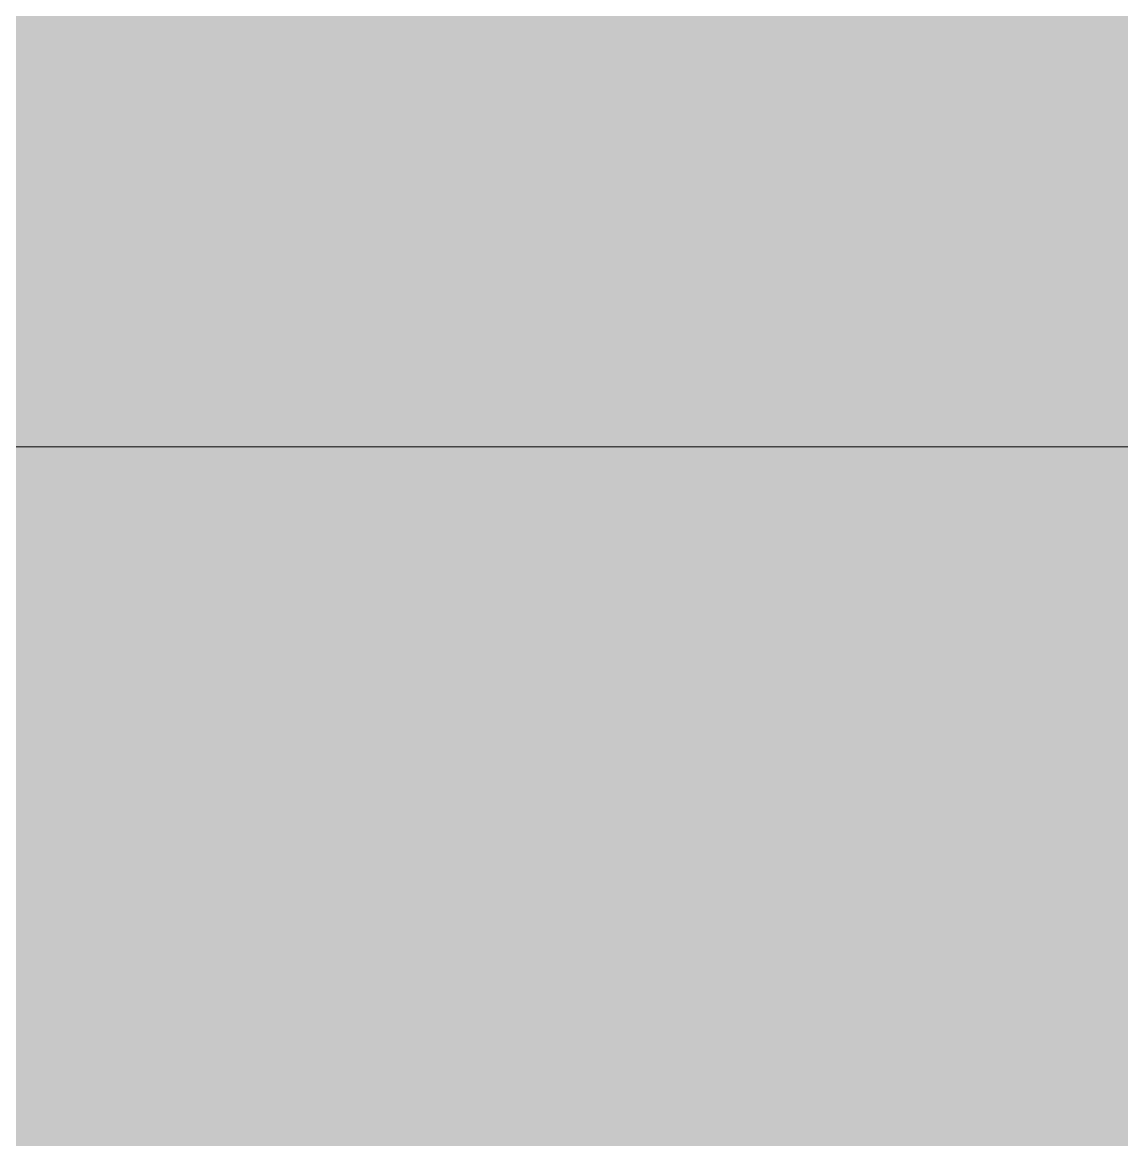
# Model space of a CAD drawing. Header units: inches. Extents: x 1750 to 8392, y -297 to 660.
# Drawn here: x 2253.5418 to 2253.6386, y 164.2866 to 164.385 of the extents above; entities that cross this region are included whole.
import ezdxf

# ---------------------------------------------------------------- set-up
doc = ezdxf.new("R2010")
doc.units = ezdxf.units.IN
doc.header["$MEASUREMENT"] = 0
doc.layers.add('A-FLOR-HRAL', color=11, linetype='Continuous', lineweight=9)
doc.layers.add('A-GLAZ-1', color=151, linetype='Continuous', lineweight=9)

# ---------------------------------------------------------------- blocks, each defined once
blk = doc.blocks.new('Window-Double_Hung-Andersen-400_Series-Tilt_Wash - 2nd Floor-V16-BUILDING ELEVATION - EAST')
at = {"layer": 'A-GLAZ-1'}
h = blk.add_hatch(color=256, dxfattribs=at)
h.paths.add_polyline_path([(2215.712018, 151.1875), (2217.858185, 151.1875), (2217.858185, 153.6875), (2217.587018, 153.6875), (2217.587018, 177.154836), (2216.086532, 177.154836), (2216.10263, 177.399836), (2216.224907, 177.611625), (2216.436696, 177.733902), (2216.558973, 177.75), (2217.587018, 177.75), (2217.587018, 228.25), (2220.872719, 228.25), (2220.872719, 229.5), (2215.712018, 229.5), (2215.712018, 151.9375)], flags=0)
h.paths.add_polyline_path([(2223.788934, 151.746094), (2248.308087, 151.746094), (2248.308087, 153.6875), (2221.872719, 153.6875), (2221.872719, 151.746094)], flags=0)
h.paths.add_polyline_path([(2253.735455, 151.746094), (2253.735455, 153.951917), (2251.860455, 153.951917), (2251.860455, 153.6875), (2249.489189, 153.6875), (2249.489189, 151.746094), (2253.665364, 151.746094)], flags=0)
h.paths.add_polyline_path([(2219.039288, 151.746094), (2220.872719, 151.746094), (2220.872719, 153.6875), (2219.039288, 153.6875), (2219.039288, 151.9375)], flags=0)
h.paths.add_polyline_path([(2253.047955, 154.898437), (2253.735455, 154.898437), (2253.735455, 157.100354), (2251.860455, 157.100354), (2251.890404, 154.898437)], flags=0)
h.paths.add_polyline_path([(2253.561237, 158.046875), (2253.735455, 158.046875), (2253.735455, 160.248792), (2251.860455, 160.248792), (2251.860455, 158.046875), (2253.160913, 158.046875)], flags=0)
h.paths.add_polyline_path([(2253.561237, 161.195312), (2253.735455, 161.195312), (2253.735455, 163.401135), (2251.860455, 163.401135), (2251.860455, 161.195312), (2253.253062, 161.195312)], flags=0)
h.paths.add_polyline_path([(2253.735455, 164.347656), (2253.735455, 166.549573), (2251.860455, 166.549573), (2251.860455, 164.347656), (2253.665364, 164.347656)], flags=0)
h.paths.add_polyline_path([(2253.561237, 167.496094), (2253.735455, 167.496094), (2253.735455, 169.549573), (2251.860455, 169.549573), (2251.860455, 167.496094), (2253.437475, 167.496094)], flags=0)
h.paths.add_polyline_path([(2253.047955, 170.496094), (2253.735455, 170.496094), (2253.735455, 177.154836), (2251.860455, 177.154836), (2251.860455, 170.496094), (2252.276167, 170.496094)], flags=0)
h.paths.add_polyline_path([(2253.735455, 177.75), (2253.735455, 229.5), (2221.872719, 229.5), (2221.872719, 228.25), (2251.860455, 228.25), (2251.860455, 177.75), (2253.665364, 177.75)], flags=0)
blk = doc.blocks.new('Railing - Railing-2567109-BUILDING ELEVATION - EAST')
at = {"layer": 'A-FLOR-HRAL'}
h = blk.add_hatch(color=256, dxfattribs=at)
h.paths.add_polyline_path([(2253.735455, 163.874396), (2295.552182, 163.874396), (2295.552182, 164.347656), (2249.489189, 164.347656), (2249.489189, 163.874396), (2253.665364, 163.874396)], flags=0)
h.paths.add_polyline_path([(2328.246997, 163.874396), (2327.773737, 164.347656), (2327.773737, 163.874396)], flags=0)
h.paths.add_polyline_path([(2217.975476, 163.874396), (2248.308087, 163.874396), (2248.308087, 164.347656), (2218.448737, 164.347656)], flags=0)
h.paths.add_polyline_path([(2326.592634, 163.874396), (2326.592634, 164.347656), (2296.733284, 164.347656), (2296.733284, 163.874396), (2324.891911, 163.874396)], flags=0)
blk.add_line((2249.489189, 164.347656), (2295.552182, 164.347656), dxfattribs=at)

msp = doc.modelspace()

# ---------------------------------------------------------------- block references
at = {"layer": 'A-FLOR-HRAL'}
msp.add_blockref('Railing - Railing-2567109-BUILDING ELEVATION - EAST', (0, 0), dxfattribs=at)
at = {"layer": 'A-GLAZ-1'}
msp.add_blockref('Window-Double_Hung-Andersen-400_Series-Tilt_Wash - 2nd Floor-V16-BUILDING ELEVATION - EAST', (0, 0), dxfattribs=at)

doc.saveas('drawing.dxf')
